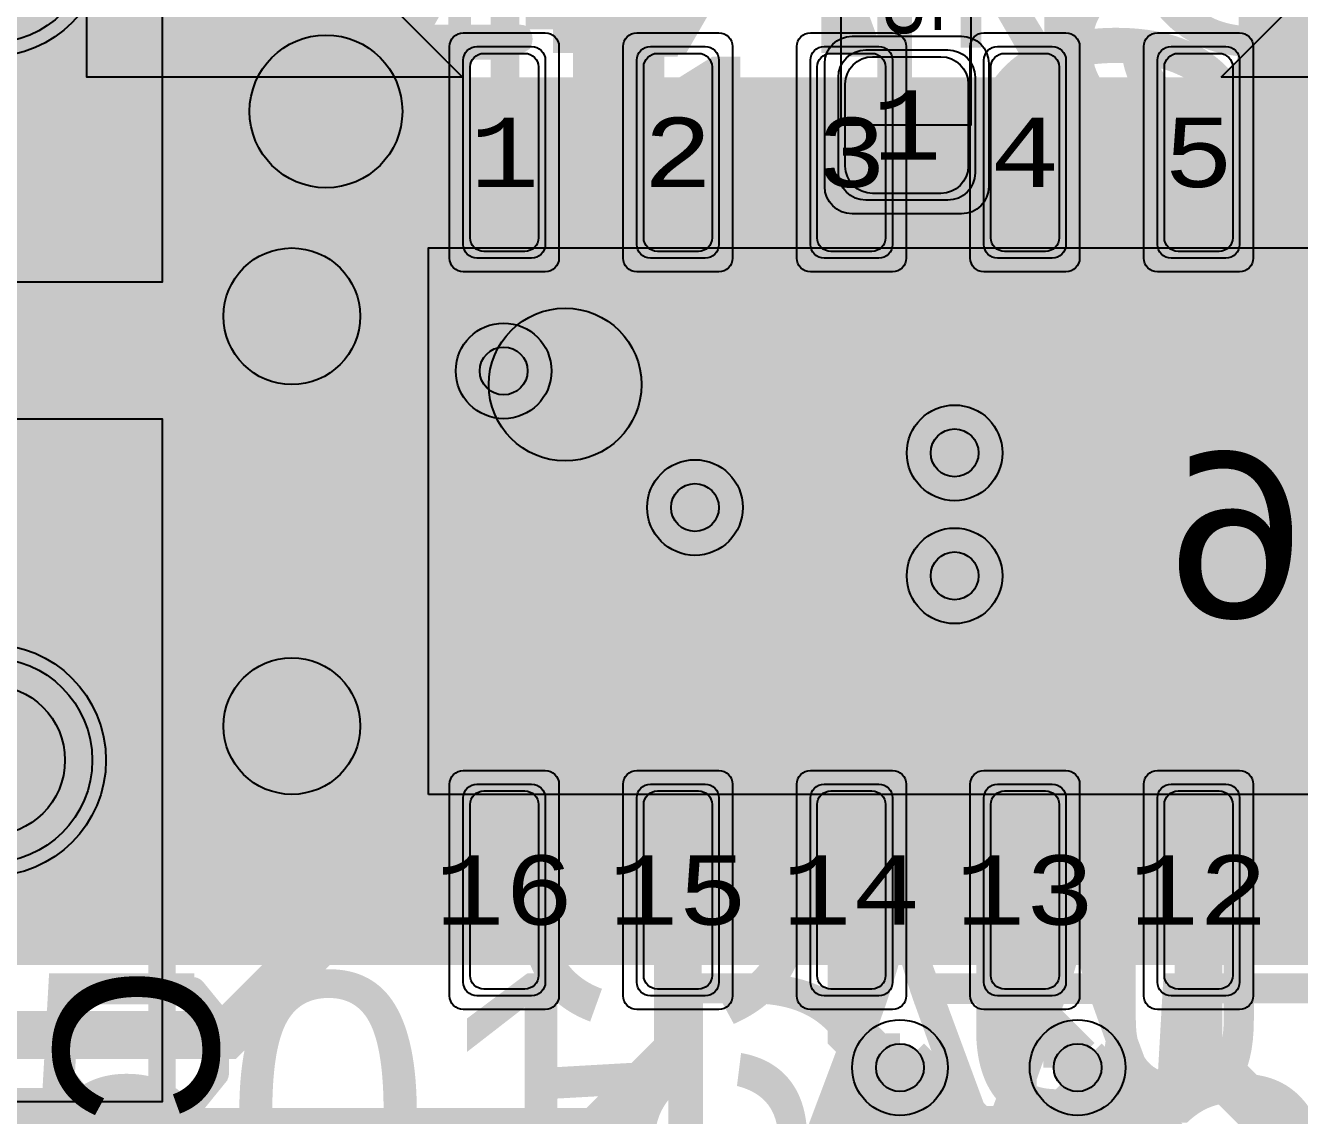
# Model space of a CAD drawing. Extents: x -98 to 119, y -207 to 98.
# Drawn here: x -9.2 to 0.12, y -26.35 to -18.37 of the extents above; entities that cross this region are included whole.
import ezdxf
from ezdxf.enums import TextEntityAlignment as Align

# ---------------------------------------------------------------- set-up
doc = ezdxf.new("R2010")
doc.units = 0
doc.header["$MEASUREMENT"] = 0
for name, color, linetype in [('ASSEMBLY_OUTLINES_BTM', 191, 'CONTINUOUS'), ('ASSEMBLY_OUTLINES_TOP', 102, 'CONTINUOUS'), ('ASSEMBLY_PART_NUMBERS_BTM', 191, 'CONTINUOUS'), ('ASSEMBLY_PART_NUMBERS_TOP', 102, 'CONTINUOUS'), ('ASSEMBLY_REF_DES_BTM', 191, 'CONTINUOUS'), ('ASSEMBLY_REF_DES_TOP', 102, 'CONTINUOUS'), ('BOARD_OUTLINE', 10, 'CONTINUOUS'), ('DRILL_DRAWING', 21, 'CONTINUOUS'), ('GENERATED_SILKSCREEN_BTM', 255, 'CONTINUOUS'), ('GENERATED_SILKSCREEN_TOP', 140, 'CONTINUOUS'), ('MANUFACTURING_OUTLINES', 10, 'CONTINUOUS'), ('MOUNTING_HOLES_LAYER_BOT17', 42, 'CONTINUOUS'), ('MOUNTING_HOLES_LAYER_TOP', 42, 'CONTINUOUS'), ('PART_HOLES_LAYER_BOTTOM', 30, 'CONTINUOUS'), ('PART_HOLES_LAYER_TOP', 30, 'CONTINUOUS'), ('PART_PADS_LAYER_BOTTOM', 230, 'CONTINUOUS'), ('PART_PADS_LAYER_TOP', 150, 'CONTINUOUS'), ('PART_PADS_SMD_BTM', 230, 'CONTINUOUS'), ('PART_PADS_SMD_TOP', 150, 'CONTINUOUS'), ('PIN_NUMBERS_BTM', 8, 'CONTINUOUS'), ('PIN_NUMBERS_TOP', 8, 'CONTINUOUS'), ('PLACEMENT_OUTLINES_BTM', 222, 'CONTINUOUS'), ('PLACEMENT_OUTLINES_TOP', 130, 'CONTINUOUS'), ('PLANE_DATA_LAYER_BOTTOM', 230, 'CONTINUOUS'), ('PLANE_DATA_LAYER_TOP', 150, 'CONTINUOUS'), ('PLANE_SHAPES_LAYER_BOTTOM', 230, 'CONTINUOUS'), ('PLANE_SHAPES_LAYER_TOP', 150, 'CONTINUOUS'), ('ROUTE_BORDER', 151, 'CONTINUOUS'), ('SILKSCREEN_OUTLINES_BTM', 211, 'CONTINUOUS'), ('SILKSCREEN_OUTLINES_TOP', 150, 'CONTINUOUS'), ('SILKSCREEN_REF_DES_TOP', 150, 'CONTINUOUS'), ('SOLDERMASK_PADS_BTM', 12, 'CONTINUOUS'), ('SOLDERMASK_PADS_TOP', 180, 'CONTINUOUS'), ('SOLDERPASTE_PADS_BTM', 12, 'CONTINUOUS'), ('SOLDERPASTE_PADS_TOP', 180, 'CONTINUOUS'), ('TRACES_LAYER_BOTTOM', 230, 'CONTINUOUS'), ('TRACES_LAYER_TOP', 150, 'CONTINUOUS'), ('VIA_HOLES_LAYER_BOTTOM', 30, 'CONTINUOUS'), ('VIA_HOLES_LAYER_TOP', 30, 'CONTINUOUS'), ('VIA_PADS_LAYER_BOTTOM', 230, 'CONTINUOUS'), ('VIA_PADS_LAYER_TOP', 150, 'CONTINUOUS')]:
    doc.layers.add(name, color=color, linetype=linetype)
doc.styles.add('COURIER_NEW', font='COUR.TTF')
doc.styles.add('VERDANA', font='verdana.TTF')
doc.styles.add('VERIBEST_GERBER_0', font='txt')

msp = doc.modelspace()

# ---------------------------------------------------------------- hatches: boundary and pattern name
at = {"layer": 'ASSEMBLY_OUTLINES_BTM'}
h = msp.add_hatch(color=256, dxfattribs=at)
edge = h.paths.add_edge_path()
edge.add_arc((-5.25, -21), 0.559017, 0, 360)
at = {"layer": 'GENERATED_SILKSCREEN_BTM'}
h = msp.add_hatch(color=256, dxfattribs=at)
edge = h.paths.add_edge_path()
edge.add_arc((-7, -19), 0.559017, 0, 360)
at = {"layer": 'MOUNTING_HOLES_LAYER_BOT17'}
h = msp.add_hatch(color=256, dxfattribs=at)
edge = h.paths.add_edge_path()
edge.add_arc((-7.25, -20.5), 0.5, 0, 360)
h = msp.add_hatch(color=256, dxfattribs=at)
edge = h.paths.add_edge_path()
edge.add_arc((-7.25, -23.5), 0.5, 0, 360)
at = {"layer": 'MOUNTING_HOLES_LAYER_TOP'}
h = msp.add_hatch(color=256, dxfattribs=at)
edge = h.paths.add_edge_path()
edge.add_arc((-7.25, -20.5), 0.5, 0, 360)
h = msp.add_hatch(color=256, dxfattribs=at)
edge = h.paths.add_edge_path()
edge.add_arc((-7.25, -23.5), 0.5, 0, 360)
at = {"layer": 'PART_HOLES_LAYER_BOTTOM'}
h = msp.add_hatch(color=256, dxfattribs=at)
edge = h.paths.add_edge_path()
edge.add_arc((-9.46, -23.75), 0.55, 0, 360)
at = {"layer": 'PART_HOLES_LAYER_TOP'}
h = msp.add_hatch(color=256, dxfattribs=at)
edge = h.paths.add_edge_path()
edge.add_arc((-9.46, -23.75), 0.55, 0, 360)
at = {"layer": 'PLANE_DATA_LAYER_BOTTOM'}
h = msp.add_hatch(color=256, dxfattribs=at)
h.paths.add_polyline_path([(-96.5, 0, -1), (96.5, 0, -1)], flags=0)
h.paths.add_polyline_path([(92.251979, -7.43598, 0.72698816), (92.479659, -3.637852, -0.30860979), (92.431259, -3.566904, -0.00963525), (92.431316, -3.563968, 0.00963501), (92.5, -0.000006), (92.5, 0.000001, 0.05332526), (90.407665, 19.562826, -0.05332692), (90.405941, 19.578942), (90.405941, 19.578943, -0.23821791), (90.436919, 19.640273, 0.66175504), (89.584154, 23.221888, -0.29529758), (89.523137, 23.277841, 0.02240102), (87.08146, 31.194059, -0.0862063), (87.076996, 31.219756), (87.076996, 31.219757, -0.21018391), (87.101696, 31.275919, 0.67938251), (85.774921, 34.749845, -0.30186499), (85.705267, 34.797373, 0.04791583), (77.514669, 50.475005, -0.14530744), (77.502324, 50.516585, -0.1239887), (77.511414, 50.552678, 0.60660899), (75.516892, 53.486368, -0.27423899), (75.44586, 53.517962, 0.02152308), (70.565432, 59.806101, -0.17759524), (70.547363, 59.855368), (70.547363, 59.855369, -0.1118333), (70.5548, 59.888203, 0.66175545), (68.116894, 62.64715, -0.29529737), (68.036725, 62.667806, 0.05833458), (51.722715, 76.687749, -0.24933783), (51.689123, 76.750923), (51.689123, 76.750924, -0.06075989), (51.691357, 76.76924, 0.7149664), (48.509213, 78.818582, -0.31487112), (48.42205, 78.81342, 0.02280668), (41.042088, 82.896302, -0.28513695), (40.999698, 82.964591), (40.999698, 82.964596, -0.00424702), (40.999709, 82.965891, 0.64704661), (37.697353, 84.5176, -0.28975486), (37.616734, 84.505806, 0.05294354), (19.031563, 90.52099, -0.30833592), (18.972104, 90.582877, 0.69698225), (15.284156, 91.27756, -0.30833961), (15.206255, 91.241547, 0.02237069), (6.993138, 92.235275, -0.31520437), (6.925536, 92.290658, 0.71588806), (3.14462, 92.496703, -0.31520526), (3.0714, 92.448994, 0.06346806), (-20.215283, 90.264015, -0.32014225), (-20.296827, 90.298428, 0.72963938), (-23.995319, 89.386755, -0.32014403), (-24.051528, 89.318386, 0.01866354), (-30.645576, 87.275991, -0.30986574), (-30.72878, 87.298418, 0.70117084), (-34.249879, 85.978007, -0.00275269), (-34.249874, 85.977168, -0.30685575), (-34.29782, 85.9064, 0.04916641), (-50.410548, 77.556603, -0.32354836), (-50.499711, 77.561018, 0.73921276), (-53.660594, 75.408706, -0.07516987), (-53.657188, 75.386179), (-53.657188, 75.386178, -0.24247942), (-53.68916, 75.324127, 0.01996774), (-59.527063, 70.80098, -0.29848709), (-59.610009, 70.791065, 0.55672441), (-62.5, 69), (-62.5, 68.999999, 0.08270852), (-62.392031, 68.351756, -0.29848757), (-62.412702, 68.270818, 0.06718659), (-78.279974, 49.27977, -0.27781781), (-78.350169, 49.24438, 0.43635087), (-80.5, 47.25), (-80.5, 47.249999, 0.14146633), (-80.192238, 46.184011, -0.14146588), (-80.180512, 46.143397), (-80.180512, 46.143396, -0.13119073), (-80.190652, 46.105416, 0.01929482), (-83.506407, 39.786053, -0.3122068), (-83.581614, 39.742899, 0.43912347), (-85.75, 37.75, 0.20482962), (-85.131688, 36.303992, -0.20483071), (-85.10813, 36.248899), (-85.10813, 36.248898, -0.10091901), (-85.114214, 36.219062, 0.04809776), (-90.466303, 19.289839, -0.31487042), (-90.530154, 19.230281, 0.71496565), (-91.24073, 15.512631, -0.26937831), (-91.202277, 15.446437), (-91.202277, 15.446436, -0.04192983), (-91.203345, 15.433723, 0.01884133), (-92.106444, 8.523669, -0.32827121), (-92.166453, 8.456161, 0.35402801), (-93.75, 6.5), (-93.75, 6.499999, 0.3147083), (-92.438077, 4.622088, -0.31470689), (-92.388093, 4.55054), (-92.388093, 4.550537, -0.01228575), (-92.388185, 4.546794, 0.01229418), (-92.5, 0.00001), (-92.5, -0.000004, 0.05293339), (-90.438132, -19.421494, -0.32940864), (-90.475468, -19.504015, 0.27173254), (-91.5, -21.25, 0.40159771), (-89.586502, -23.248128, -0.32940451), (-89.516056, -23.305059, 0.02130735), (-87.207653, -30.839509, -0.32217733), (-87.232533, -30.924924, 0.23066593), (-88, -32.499999), (-88, -32.5, 0.43149503), (-85.882787, -34.496562, -0.3221788), (-85.807634, -34.544174, 0.04801617), (-77.643233, -50.277018, -0.30387878), (-77.644537, -50.3618, 0.152519), (-78, -51.499999), (-78, -51.5, 0.48198292), (-75.552374, -53.449264, -0.30388342), (-75.473145, -53.479475, 0.02199125), (-70.483925, -59.90214, -0.3186215), (-70.47622, -59.989968, 0.72539906), (-67.952631, -62.834176, -0.31862421), (-67.866344, -62.852281, 0.06239253), (-50.265124, -77.650932, -0.25435623), (-50.230332, -77.714899), (-50.230332, -77.7149, -0.03445317), (-50.231054, -77.725364, 0.03445193), (-50.25, -78), (-50.25, -78.000001, 0.60330822), (-47.119729, -79.649997, -0.29136265), (-47.037917, -79.64725, 0.02294124), (-39.54278, -83.621879, -0.2900128), (-39.499155, -83.690765), (-39.499155, -83.690766, -0.00713035), (-39.499186, -83.692939, 0.00713296), (-39.5, -83.749994), (-39.5, -83.75, 0.65808296), (-36.126004, -85.203319, -0.29776298), (-36.043963, -85.188513, 0.04901634), (-18.771876, -90.575199, -0.30186131), (-18.712566, -90.635139, 0.67938177), (-15.056336, -91.31372, -0.30186438), (-14.979467, -91.279054, 0.02174912), (-6.993138, -92.235275, -0.31520437), (-6.925536, -92.290658, 0.71588806), (-3.14462, -92.496703, -0.31520526), (-3.0714, -92.448994, 0.06250827), (19.869968, -90.340657, -0.3455664), (19.954737, -90.381493, 0.79435682), (23.75, -89.500001), (23.75, -89.499973, 0.00508686), (23.749586, -89.459281, -0.34558849), (23.806159, -89.384097, 0.02146945), (31.383958, -87.013201, -0.31444693), (31.468175, -87.035889, 0.70013084), (35, -85.75), (35, -85.749988, 0.00909926), (34.998675, -85.677212, -0.00905723), (34.998625, -85.674452), (34.998625, -85.674439, -0.3044722), (35.045955, -85.60392, 0.04798546), (50.721249, -77.353765, -0.31444166), (50.808431, -77.356288, 0.61621831), (54, -75.75), (54, -75.749999, 0.06775817), (53.927211, -75.215343, -0.06775352), (53.924438, -75.194974), (53.924438, -75.194973, -0.24153729), (53.95619, -75.13308, 0.02236582), (60.452055, -70.01285, -0.31311155), (60.538488, -70.003709, 0.71009535), (63.344013, -67.475653, -0.09971759), (63.33807, -67.446151), (63.33807, -67.44615, -0.20692806), (63.362073, -67.390635, 0.05820555), (77.187807, -50.973449, -0.31748667), (77.269693, -50.94147, 0.72222414), (79.294241, -47.729048, -0.17387366), (79.276877, -47.680625, -0.13609457), (79.287761, -47.641379, 0.02052348), (82.926938, -40.980152, -0.3530032), (83.013777, -40.939997, 0.48811211), (85.5, -39), (85.5, -38.999999, 0.2400736), (84.675602, -37.381988, -0.24007295), (84.644192, -37.320342), (84.644192, -37.320341, -0.10410562), (84.650658, -37.289623, 0.05054674), (90.411157, -19.546683, -0.32146983), (90.476988, -19.487077, 0.38127918), (92.25, -17.5, 0.2751437), (91.203224, -15.741772, -0.27514249), (91.163342, -15.674784), (91.163342, -15.674783, -0.04255495), (91.164442, -15.661882, 0.02223578), (92.195155, -7.50356, -0.31919634)], flags=0)
at = {"layer": 'PLANE_DATA_LAYER_TOP'}
for points in [[(-9.46, -17.75), (-8.522235, -18.687765)], [(-3.05, -19.1), (-3.5762, -19.1)], [(-2.45, -19.1), (-1.9238, -19.1)], [(-2.75, -19.45), (-2.75, -19.9762)], [(-9.46, -23.75), (-8.583767, -22.754499)], [(-9.46, -23.75), (-8.464499, -24.626233)]]:
    msp.add_hatch(color=256, dxfattribs=at).paths.add_polyline_path(points, is_closed=False, flags=0)
at = {"layer": 'PLANE_SHAPES_LAYER_BOTTOM'}
h = msp.add_hatch(color=256, dxfattribs=at)
h.paths.add_polyline_path([(-96.5, 0, -1), (96.5, 0, -1)], flags=0)
h.paths.add_polyline_path([(-92.5, 0, -1), (92.5, 0, -1)], flags=0)
at = {"layer": 'PLANE_SHAPES_LAYER_TOP'}
h = msp.add_hatch(color=256, dxfattribs=at)
h.paths.add_polyline_path([(-96.31345, 0, -1), (96.81345, 0, -1)], flags=0)
h.paths.add_polyline_path([(-92.25, 0, -1), (92.75, 0, -1)], flags=0)
h = msp.add_hatch(color=256, dxfattribs=at)
h.paths.add_polyline_path([(46.25, -35.15), (43.875, -38), (28.75, -38), (32.25, -34.5), (32.25, -30.5), (35.75, -30.5), (35.75, -27), (14.25, -27), (14.25, -24), (-10, -24), (-10, -18.75), (1.75, -18.75), (1.75, -9.25), (-10, -9.25), (-10, 32.75), (1.75, 32.75), (1.75, 34.25), (20.25, 34.25), (20.25, 25.25), (22.25, 23.25), (34.5, 23.25), (34.5, -26.5), (41.25, -26.5), (41.25, -20.5), (46.25, -20.5)])
h.paths.add_polyline_path([(-8.75, 10.25), (-8.75, 19.5), (1.25, 19.5), (1.25, 10.25)], flags=16)
h.paths.add_polyline_path([(6, 27.25), (6, 29.75), (15.45, 29.75), (15.45, 27.25)], flags=16)
for points in [[(-8.75, -16), (-6, -18.75), (-8.75, -18.75)], [(-0.45, -18.75), (1.75, -16.55), (1.75, -18.75)]]:
    msp.add_hatch(color=256, dxfattribs=at).paths.add_polyline_path(points, flags=0)
at = {"layer": 'SILKSCREEN_OUTLINES_BTM'}
h = msp.add_hatch(color=256, dxfattribs=at)
edge = h.paths.add_edge_path()
edge.add_arc((-7, -19), 0.559017, 0, 360)
at = {"layer": 'VIA_HOLES_LAYER_BOTTOM'}
h = msp.add_hatch(color=256, dxfattribs=at)
edge = h.paths.add_edge_path()
edge.add_arc((-5.7, -20.9), 0.175, 0, 360)
h = msp.add_hatch(color=256, dxfattribs=at)
edge = h.paths.add_edge_path()
edge.add_arc((-2.4, -21.5), 0.175, 0, 360)
h = msp.add_hatch(color=256, dxfattribs=at)
edge = h.paths.add_edge_path()
edge.add_arc((-4.3, -21.9), 0.175, 0, 360)
h = msp.add_hatch(color=256, dxfattribs=at)
edge = h.paths.add_edge_path()
edge.add_arc((-2.4, -22.4), 0.175, 0, 360)
h = msp.add_hatch(color=256, dxfattribs=at)
edge = h.paths.add_edge_path()
edge.add_arc((-2.8, -26), 0.175, 0, 360)
h = msp.add_hatch(color=256, dxfattribs=at)
edge = h.paths.add_edge_path()
edge.add_arc((-1.5, -26), 0.175, 0, 360)
at = {"layer": 'VIA_HOLES_LAYER_TOP'}
h = msp.add_hatch(color=256, dxfattribs=at)
edge = h.paths.add_edge_path()
edge.add_arc((-5.7, -20.9), 0.175, 0, 360)
h = msp.add_hatch(color=256, dxfattribs=at)
edge = h.paths.add_edge_path()
edge.add_arc((-2.4, -21.5), 0.175, 0, 360)
h = msp.add_hatch(color=256, dxfattribs=at)
edge = h.paths.add_edge_path()
edge.add_arc((-4.3, -21.9), 0.175, 0, 360)
h = msp.add_hatch(color=256, dxfattribs=at)
edge = h.paths.add_edge_path()
edge.add_arc((-2.4, -22.4), 0.175, 0, 360)
h = msp.add_hatch(color=256, dxfattribs=at)
edge = h.paths.add_edge_path()
edge.add_arc((-2.8, -26), 0.175, 0, 360)
h = msp.add_hatch(color=256, dxfattribs=at)
edge = h.paths.add_edge_path()
edge.add_arc((-1.5, -26), 0.175, 0, 360)

# ---------------------------------------------------------------- linework, layer by layer
at = {"layer": 'ASSEMBLY_OUTLINES_BTM', "const_width": 0.2}
for points in [[(-15.8, -20.25), (-15.8, -15.25), (-8.2, -15.25), (-8.2, -20.25)], [(-6.25, -24), (-6.25, -20), (3.75, -20), (3.75, -24)], [(-15.8, -26.25), (-15.8, -21.25), (-8.2, -21.25), (-8.2, -26.25)]]:
    msp.add_lwpolyline(points, close=True, dxfattribs=at)
at = {"layer": 'ASSEMBLY_OUTLINES_BTM'}
msp.add_circle((-5.25, -21), 0.559017, dxfattribs=at)
at = {"layer": 'ASSEMBLY_OUTLINES_TOP'}
msp.add_lwpolyline([(-3.23, -19.1), (-3.23, -17.4), (-2.28, -17.4), (-2.28, -19.1)], close=True, dxfattribs=at)
at = {"layer": 'BOARD_OUTLINE', "const_width": 0.1}
msp.add_lwpolyline([(-97.5, 0, -1), (97.5, 0, -1)], format="xyb", close=True, dxfattribs=at)
at = {"layer": 'GENERATED_SILKSCREEN_BTM', "const_width": 0.15}
for points in [[(-15.8, -20.25), (-15.8, -15.25), (-8.2, -15.25), (-8.2, -20.25)], [(-15.8, -26.25), (-15.8, -21.25), (-8.2, -21.25), (-8.2, -26.25)]]:
    msp.add_lwpolyline(points, close=True, dxfattribs=at)
for points in [[(-6.068204, -20.000005), (-6.249995, -20.000005), (-6.249995, -23.999995), (-6.068204, -23.999995, 0.00001457), (-6.068206, -24.000005), (-6.25, -24.000005, -0.41421356), (-6.250005, -24), (-6.250005, -20, -0.41421356), (-6.25, -19.999995), (-6.068206, -19.999995, 0.00001457), (-6.068204, -20.000005)], [(-4.798204, -20.000005), (-5.321796, -20.000005, 0.00001457), (-5.321794, -19.999995), (-4.798206, -19.999995, 0.00001457), (-4.798204, -20.000005)], [(-3.528204, -20.000005), (-4.051796, -20.000005, 0.00001457), (-4.051794, -19.999995), (-3.528206, -19.999995, 0.00001457), (-3.528204, -20.000005)], [(-2.258204, -20.000005), (-2.781796, -20.000005, 0.00001457), (-2.781794, -19.999995), (-2.258206, -19.999995, 0.00001457), (-2.258204, -20.000005)], [(-0.988204, -20.000005), (-1.511796, -20.000005, 0.00001457), (-1.511794, -19.999995), (-0.988206, -19.999995, 0.00001457), (-0.988204, -20.000005)], [(0.281796, -20.000005), (-0.241796, -20.000005, 0.00001457), (-0.241794, -19.999995), (0.281794, -19.999995, 0.00001457), (0.281796, -20.000005)], [(-4.798204, -23.999995, 0.00001457), (-4.798206, -24.000005), (-5.321794, -24.000005, 0.00001457), (-5.321796, -23.999995), (-4.798204, -23.999995)], [(-3.528204, -23.999995, 0.00001457), (-3.528206, -24.000005), (-4.051794, -24.000005, 0.00001457), (-4.051796, -23.999995), (-3.528204, -23.999995)], [(-2.258204, -23.999995, 0.00001457), (-2.258206, -24.000005), (-2.781794, -24.000005, 0.00001457), (-2.781796, -23.999995), (-2.258204, -23.999995)], [(-0.988204, -23.999995, 0.00001457), (-0.988206, -24.000005), (-1.511794, -24.000005, 0.00001457), (-1.511796, -23.999995), (-0.988204, -23.999995)], [(0.281796, -23.999995, 0.00001457), (0.281794, -24.000005), (-0.241794, -24.000005, 0.00001457), (-0.241796, -23.999995), (0.281796, -23.999995)]]:
    msp.add_lwpolyline(points, format="xyb", dxfattribs=at)
at = {"layer": 'GENERATED_SILKSCREEN_BTM'}
msp.add_circle((-7, -19), 0.559017, dxfattribs=at)
at = {"layer": 'GENERATED_SILKSCREEN_TOP', "const_width": 0.15}
for points in [[(-4.734, -17.61), (-4.734, -18.924), (-4.9965, -18.924)], [(-8.049, -17.5155), (-8.049, -18.9555), (-8.046, -18.9675), (-8.0385, -18.975), (-8.0295, -18.9795), (-8.019, -18.981), (-8.007, -18.9795), (-7.9965, -18.975), (-7.989, -18.9675), (-7.986, -18.9555), (-7.986, -18.2655)], [(-5.712, -17.5365), (-6.6225, -18.447), (-6.6285, -18.456), (-6.6315, -18.465), (-6.63, -18.474), (-6.624, -18.4845), (-6.621, -18.492), (-6.615, -18.4965), (-6.609, -18.4995), (-6.6015, -18.501), (-5.7195, -18.501), (-5.7195, -18.9555)], [(-6.5265, -18.4395), (-5.7195, -17.6355), (-5.7195, -18.4395), (-6.5265, -18.4395)], [(-5.7195, -18.9555), (-5.718, -18.9675), (-5.7105, -18.975), (-5.7, -18.9795), (-5.6895, -18.981), (-5.679, -18.9795), (-5.67, -18.975), (-5.6625, -18.9675), (-5.6595, -18.9555), (-5.6595, -18.501), (-5.589, -18.501), (-5.5785, -18.498), (-5.5695, -18.492), (-5.565, -18.4815), (-5.5635, -18.471), (-5.565, -18.459), (-5.5695, -18.4485), (-5.5785, -18.441), (-5.589, -18.4395), (-5.6595, -18.4395), (-5.6595, -17.5575)], [(-4.9965, -18.924), (-5.0085, -18.927), (-5.0145, -18.933), (-5.019, -18.9435), (-5.0205, -18.9555), (-5.019, -18.966), (-5.0145, -18.9765), (-5.0085, -18.984), (-4.9965, -18.9855), (-4.4115, -18.9855), (-4.401, -18.984), (-4.392, -18.9765), (-4.3875, -18.966), (-4.386, -18.9555), (-4.3875, -18.9435), (-4.392, -18.933), (-4.401, -18.927), (-4.4115, -18.924), (-4.6755, -18.924), (-4.6755, -17.5155)], [(-7.281, -18.2655), (-7.035, -18.9645), (-7.029, -18.975), (-7.0185, -18.981), (-7.0065, -18.9825), (-6.9975, -18.9795), (-6.9885, -18.975), (-6.981, -18.9675), (-6.9765, -18.957), (-6.9795, -18.945), (-7.2255, -18.246)], [(-1.4725, -18.245), (-1.4725, -18.7295), (-1.273, -18.977), (-1.2685, -18.983), (-1.2685, -18.9905), (-1.27, -18.998), (-1.2745, -19.0055), (-1.2805, -19.013), (-1.288, -19.0175), (-1.2955, -19.0205), (-1.306, -19.022), (-1.315, -19.019), (-1.3225, -19.013), (-1.528, -18.7595), (-1.531, -18.7535), (-1.5325, -18.752), (-1.5325, -18.7475), (-1.5325, -18.746), (-1.534, -18.7445), (-1.534, -18.74), (-1.534, -18.2345)], [(-0.034, -18.2345), (-0.034, -18.74), (-0.0355, -18.7475), (-0.037, -18.7505), (-0.0385, -18.755), (-0.04, -18.7595), (-0.2455, -19.013), (-0.253, -19.019), (-0.265, -19.022), (-0.2725, -19.0205), (-0.28, -19.0175), (-0.2875, -19.013), (-0.2935, -19.0055), (-0.298, -18.998), (-0.2995, -18.9905), (-0.2995, -18.983), (-0.295, -18.977), (-0.0955, -18.7295), (-0.0955, -18.245)], [(-0.55, -19.649), (-0.5515, -19.643), (-0.553, -19.6385), (-0.556, -19.6325), (-0.721, -19.4285), (-0.0955, -19.4285), (-0.0955, -20.408), (-0.0925, -20.4185), (-0.0865, -20.4275), (-0.076, -20.432), (-0.0655, -20.4335), (-0.0535, -20.432), (-0.043, -20.4275), (-0.037, -20.4185), (-0.034, -20.408), (-0.034, -19.3955), (-0.037, -19.385), (-0.0445, -19.3775), (-0.052, -19.3685), (-0.064, -19.3655), (-0.7855, -19.3655), (-0.796, -19.367), (-0.8035, -19.3715), (-0.808, -19.3775), (-0.811, -19.388), (-0.814, -19.3955), (-0.8155, -19.4015), (-0.814, -19.409), (-0.8095, -19.415), (-0.61, -19.6595), (-0.61, -20.144), (-0.8005, -20.378), (-1.2835, -20.378), (-1.471, -20.144), (-1.471, -19.6595), (-1.273, -19.415), (-1.2685, -19.4045), (-1.2685, -19.3955), (-1.2745, -19.3865), (-1.282, -19.3775), (-1.2925, -19.3715), (-1.303, -19.37), (-1.309, -19.37), (-1.3135, -19.3715), (-1.321, -19.379), (-1.528, -19.6325), (-1.531, -19.637), (-1.531, -19.643), (-1.534, -19.649), (-1.534, -20.1545), (-1.534, -20.159), (-1.5325, -20.1605), (-1.5325, -20.162), (-1.531, -20.165), (-1.531, -20.168), (-1.528, -20.174), (-1.321, -20.4275), (-1.3165, -20.432), (-1.3135, -20.4335), (-1.3045, -20.4365), (-1.2985, -20.438), (-0.7855, -20.438), (-0.778, -20.4365), (-0.7705, -20.4335), (-0.7675, -20.4335), (-0.766, -20.432), (-0.763, -20.429), (-0.76, -20.4275), (-0.556, -20.174), (-0.553, -20.1665), (-0.5515, -20.162), (-0.55, -20.1545), (-0.55, -19.649)], [(-8.9804, -25.625), (-8.816, -25.4234), (-8.8124, -25.4174), (-8.8076, -25.4162), (-8.8028, -25.4138), (-8.7968, -25.4126), (-7.9736, -25.4126), (-7.9676, -25.4138), (-7.9628, -25.4162), (-7.9592, -25.4186), (-7.958, -25.4198), (-7.9544, -25.4234), (-7.79, -25.625), (-7.7888, -25.6286), (-7.7876, -25.6322), (-7.7864, -25.6334), (-7.7852, -25.6382), (-7.7852, -26.0426), (-7.7864, -26.0486), (-7.7876, -26.051), (-7.7888, -26.0546), (-7.79, -26.0582), (-7.9544, -26.261), (-7.9604, -26.2658), (-7.97, -26.2682), (-7.976, -26.267), (-7.982, -26.2646), (-7.988, -26.261), (-7.9928, -26.255), (-7.9964, -26.249), (-7.9976, -26.243), (-7.9976, -26.237), (-7.994, -26.2322), (-7.8344, -26.0342), (-7.8344, -25.6466), (-7.9856, -25.4618), (-8.7848, -25.4618), (-8.936, -25.6466), (-8.936, -26.0342), (-8.7764, -26.2322), (-8.7728, -26.237), (-8.7728, -26.243), (-8.774, -26.249), (-8.7776, -26.255), (-8.7824, -26.261), (-8.7884, -26.2646), (-8.7944, -26.267), (-8.8028, -26.2682), (-8.81, -26.2658), (-8.816, -26.261), (-8.9804, -26.0582), (-8.9828, -26.0534), (-8.984, -26.0522), (-8.984, -26.0486), (-8.984, -26.0474), (-8.9852, -26.0462), (-8.9852, -26.0426), (-8.9852, -25.6382), (-8.984, -25.6334), (-8.9828, -25.6286), (-8.9804, -25.625)]]:
    msp.add_lwpolyline(points, dxfattribs=at)
for points in [[(-3.229995, -18.542089, 0.00001223), (-3.230005, -18.542098), (-3.230005, -17.957902, 0.00001223), (-3.229995, -17.957911), (-3.229995, -18.542089)], [(-2.279995, -18.533844, 0.00001164), (-2.280005, -18.533836), (-2.280005, -17.966164, 0.00001164), (-2.279995, -17.966156), (-2.279995, -18.533844)]]:
    msp.add_lwpolyline(points, format="xyb", dxfattribs=at)
at = {"layer": 'MANUFACTURING_OUTLINES'}
msp.add_circle((0, 0), 97.575405, dxfattribs=at)
at = {"layer": 'MOUNTING_HOLES_LAYER_BOT17'}
for centre in [(-7.25, -20.5), (-7.25, -23.5)]:
    msp.add_circle(centre, 0.5, dxfattribs=at)
at = {"layer": 'MOUNTING_HOLES_LAYER_TOP'}
for centre in [(-7.25, -20.5), (-7.25, -23.5)]:
    msp.add_circle(centre, 0.5, dxfattribs=at)
at = {"layer": 'PART_HOLES_LAYER_BOTTOM'}
msp.add_circle((-9.46, -23.75), 0.55, dxfattribs=at)
at = {"layer": 'PART_HOLES_LAYER_TOP'}
msp.add_circle((-9.46, -23.75), 0.55, dxfattribs=at)
at = {"layer": 'PART_PADS_LAYER_BOTTOM'}
for centre in [(-9.46, -17.75), (-9.46, -23.75)]:
    msp.add_circle(centre, 0.75, dxfattribs=at)
at = {"layer": 'PART_PADS_LAYER_TOP'}
for centre in [(-9.46, -17.75), (-9.46, -23.75)]:
    msp.add_circle(centre, 0.75, dxfattribs=at)
at = {"layer": 'PART_PADS_SMD_BTM'}
for points in [[(-5.495, -18.525, -0.41421356), (-5.395, -18.625), (-5.395, -19.975, -0.41421356), (-5.495, -20.075), (-5.895, -20.075, -0.41421356), (-5.995, -19.975), (-5.995, -18.625, -0.41421356), (-5.895, -18.525)], [(-4.225, -18.525, -0.41421356), (-4.125, -18.625), (-4.125, -19.975, -0.41421356), (-4.225, -20.075), (-4.625, -20.075, -0.41421356), (-4.725, -19.975), (-4.725, -18.625, -0.41421356), (-4.625, -18.525)], [(-2.955, -18.525, -0.41421356), (-2.855, -18.625), (-2.855, -19.975, -0.41421356), (-2.955, -20.075), (-3.355, -20.075, -0.41421356), (-3.455, -19.975), (-3.455, -18.625, -0.41421356), (-3.355, -18.525)], [(-1.685, -18.525, -0.41421356), (-1.585, -18.625), (-1.585, -19.975, -0.41421356), (-1.685, -20.075), (-2.085, -20.075, -0.41421356), (-2.185, -19.975), (-2.185, -18.625, -0.41421356), (-2.085, -18.525)], [(-0.415, -18.525, -0.41421356), (-0.315, -18.625), (-0.315, -19.975, -0.41421356), (-0.415, -20.075), (-0.815, -20.075, -0.41421356), (-0.915, -19.975), (-0.915, -18.625, -0.41421356), (-0.815, -18.525)], [(-5.495, -23.925, -0.41421356), (-5.395, -24.025), (-5.395, -25.375, -0.41421356), (-5.495, -25.475), (-5.895, -25.475, -0.41421356), (-5.995, -25.375), (-5.995, -24.025, -0.41421356), (-5.895, -23.925)], [(-4.225, -23.925, -0.41421356), (-4.125, -24.025), (-4.125, -25.375, -0.41421356), (-4.225, -25.475), (-4.625, -25.475, -0.41421356), (-4.725, -25.375), (-4.725, -24.025, -0.41421356), (-4.625, -23.925)], [(-2.955, -23.925, -0.41421356), (-2.855, -24.025), (-2.855, -25.375, -0.41421356), (-2.955, -25.475), (-3.355, -25.475, -0.41421356), (-3.455, -25.375), (-3.455, -24.025, -0.41421356), (-3.355, -23.925)], [(-1.685, -23.925, -0.41421356), (-1.585, -24.025), (-1.585, -25.375, -0.41421356), (-1.685, -25.475), (-2.085, -25.475, -0.41421356), (-2.185, -25.375), (-2.185, -24.025, -0.41421356), (-2.085, -23.925)], [(-0.415, -23.925, -0.41421356), (-0.315, -24.025), (-0.315, -25.375, -0.41421356), (-0.415, -25.475), (-0.815, -25.475, -0.41421356), (-0.915, -25.375), (-0.915, -24.025, -0.41421356), (-0.815, -23.925)]]:
    msp.add_lwpolyline(points, format="xyb", close=True, dxfattribs=at)
at = {"layer": 'PART_PADS_SMD_TOP'}
msp.add_lwpolyline([(-3.05, -19.65, -0.41421356), (-3.25, -19.45), (-3.25, -18.75, -0.41421356), (-3.05, -18.55), (-2.45, -18.55, -0.41421356), (-2.25, -18.75), (-2.25, -19.45, -0.41421356), (-2.45, -19.65)], format="xyb", close=True, dxfattribs=at)
at = {"layer": 'PLACEMENT_OUTLINES_BTM'}
for points in [[(-15.8, -20.25), (-15.8, -15.25), (-8.2, -15.25), (-8.2, -20.25)], [(-6.25, -24), (-6.25, -20), (3.75, -20), (3.75, -24)], [(-15.8, -26.25), (-15.8, -21.25), (-8.2, -21.25), (-8.2, -26.25)]]:
    msp.add_lwpolyline(points, close=True, dxfattribs=at)
at = {"layer": 'PLACEMENT_OUTLINES_TOP'}
msp.add_lwpolyline([(-3.23, -19.1), (-3.23, -17.4), (-2.28, -17.4), (-2.28, -19.1)], close=True, dxfattribs=at)
at = {"layer": 'PLANE_DATA_LAYER_TOP'}
for points, const_width in [([(-9.46, -17.75), (-8.522235, -18.687765)], 0.5), ([(-3.05, -19.1), (-3.5762, -19.1)], 0.25), ([(-2.45, -19.1), (-1.9238, -19.1)], 0.25), ([(-2.75, -19.45), (-2.75, -19.9762)], 0.25), ([(-9.46, -23.75), (-8.583767, -22.754499)], 0.5), ([(-9.46, -23.75), (-8.464499, -24.626233)], 0.5)]:
    msp.add_lwpolyline(points, dxfattribs=dict(at, const_width=const_width))
at = {"layer": 'PLANE_SHAPES_LAYER_TOP'}
for points in [[(-8.75, -16), (-6, -18.75), (-8.75, -18.75)], [(-0.45, -18.75), (1.75, -16.55), (1.75, -18.75)]]:
    msp.add_lwpolyline(points, close=True, dxfattribs=at)
for points in [[(-10, -18.75), (-8.75, -18.75), (-10, -9.25), (-8.75, -9.25)], [(-12.75, -25.25), (14.25, -25.25), (-12.75, -24), (14.25, -24)]]:
    msp.add_solid(points, dxfattribs=at)
at = {"layer": 'ROUTE_BORDER'}
msp.add_circle((0, 0), 96.5, dxfattribs=at)
at = {"layer": 'SILKSCREEN_OUTLINES_BTM'}
for points in [[(-15.8, -20.25), (-15.8, -15.25), (-8.2, -15.25), (-8.2, -20.25)], [(-6.25, -24), (-6.25, -20), (3.75, -20), (3.75, -24)], [(-15.8, -26.25), (-15.8, -21.25), (-8.2, -21.25), (-8.2, -26.25)]]:
    msp.add_lwpolyline(points, close=True, dxfattribs=at)
msp.add_circle((-7, -19), 0.559017, dxfattribs=at)
at = {"layer": 'SILKSCREEN_OUTLINES_TOP'}
msp.add_lwpolyline([(-3.23, -19.1), (-3.23, -17.4), (-2.28, -17.4), (-2.28, -19.1)], close=True, dxfattribs=at)
at = {"layer": 'SOLDERMASK_PADS_BTM'}
for points in [[(-5.395, -18.425, -0.41421356), (-5.295, -18.525), (-5.295, -20.075, -0.41421356), (-5.395, -20.175), (-5.995, -20.175, -0.41421356), (-6.095, -20.075), (-6.095, -18.525, -0.41421356), (-5.995, -18.425)], [(-4.125, -18.425, -0.41421356), (-4.025, -18.525), (-4.025, -20.075, -0.41421356), (-4.125, -20.175), (-4.725, -20.175, -0.41421356), (-4.825, -20.075), (-4.825, -18.525, -0.41421356), (-4.725, -18.425)], [(-2.855, -18.425, -0.41421356), (-2.755, -18.525), (-2.755, -20.075, -0.41421356), (-2.855, -20.175), (-3.455, -20.175, -0.41421356), (-3.555, -20.075), (-3.555, -18.525, -0.41421356), (-3.455, -18.425)], [(-1.585, -18.425, -0.41421356), (-1.485, -18.525), (-1.485, -20.075, -0.41421356), (-1.585, -20.175), (-2.185, -20.175, -0.41421356), (-2.285, -20.075), (-2.285, -18.525, -0.41421356), (-2.185, -18.425)], [(-0.315, -18.425, -0.41421356), (-0.215, -18.525), (-0.215, -20.075, -0.41421356), (-0.315, -20.175), (-0.915, -20.175, -0.41421356), (-1.015, -20.075), (-1.015, -18.525, -0.41421356), (-0.915, -18.425)], [(-5.395, -23.825, -0.41421356), (-5.295, -23.925), (-5.295, -25.475, -0.41421356), (-5.395, -25.575), (-5.995, -25.575, -0.41421356), (-6.095, -25.475), (-6.095, -23.925, -0.41421356), (-5.995, -23.825)], [(-4.125, -23.825, -0.41421356), (-4.025, -23.925), (-4.025, -25.475, -0.41421356), (-4.125, -25.575), (-4.725, -25.575, -0.41421356), (-4.825, -25.475), (-4.825, -23.925, -0.41421356), (-4.725, -23.825)], [(-2.855, -23.825, -0.41421356), (-2.755, -23.925), (-2.755, -25.475, -0.41421356), (-2.855, -25.575), (-3.455, -25.575, -0.41421356), (-3.555, -25.475), (-3.555, -23.925, -0.41421356), (-3.455, -23.825)], [(-1.585, -23.825, -0.41421356), (-1.485, -23.925), (-1.485, -25.475, -0.41421356), (-1.585, -25.575), (-2.185, -25.575, -0.41421356), (-2.285, -25.475), (-2.285, -23.925, -0.41421356), (-2.185, -23.825)], [(-0.315, -23.825, -0.41421356), (-0.215, -23.925), (-0.215, -25.475, -0.41421356), (-0.315, -25.575), (-0.915, -25.575, -0.41421356), (-1.015, -25.475), (-1.015, -23.925, -0.41421356), (-0.915, -23.825)]]:
    msp.add_lwpolyline(points, format="xyb", close=True, dxfattribs=at)
for centre in [(-9.46, -17.75), (-9.46, -23.75)]:
    msp.add_circle(centre, 0.85, dxfattribs=at)
at = {"layer": 'SOLDERMASK_PADS_TOP'}
msp.add_lwpolyline([(-3.15, -19.75, -0.41421356), (-3.35, -19.55), (-3.35, -18.65, -0.41421356), (-3.15, -18.45), (-2.35, -18.45, -0.41421356), (-2.15, -18.65), (-2.15, -19.55, -0.41421356), (-2.35, -19.75)], format="xyb", close=True, dxfattribs=at)
for centre in [(-9.46, -17.75), (-9.46, -23.75)]:
    msp.add_circle(centre, 0.85, dxfattribs=at)
at = {"layer": 'SOLDERPASTE_PADS_BTM'}
for points in [[(-5.545, -18.575, -0.41421356), (-5.445, -18.675), (-5.445, -19.925, -0.41421356), (-5.545, -20.025), (-5.845, -20.025, -0.41421356), (-5.945, -19.925), (-5.945, -18.675, -0.41421356), (-5.845, -18.575)], [(-4.275, -18.575, -0.41421356), (-4.175, -18.675), (-4.175, -19.925, -0.41421356), (-4.275, -20.025), (-4.575, -20.025, -0.41421356), (-4.675, -19.925), (-4.675, -18.675, -0.41421356), (-4.575, -18.575)], [(-3.005, -18.575, -0.41421356), (-2.905, -18.675), (-2.905, -19.925, -0.41421356), (-3.005, -20.025), (-3.305, -20.025, -0.41421356), (-3.405, -19.925), (-3.405, -18.675, -0.41421356), (-3.305, -18.575)], [(-1.735, -18.575, -0.41421356), (-1.635, -18.675), (-1.635, -19.925, -0.41421356), (-1.735, -20.025), (-2.035, -20.025, -0.41421356), (-2.135, -19.925), (-2.135, -18.675, -0.41421356), (-2.035, -18.575)], [(-0.465, -18.575, -0.41421356), (-0.365, -18.675), (-0.365, -19.925, -0.41421356), (-0.465, -20.025), (-0.765, -20.025, -0.41421356), (-0.865, -19.925), (-0.865, -18.675, -0.41421356), (-0.765, -18.575)], [(-5.545, -23.975, -0.41421356), (-5.445, -24.075), (-5.445, -25.325, -0.41421356), (-5.545, -25.425), (-5.845, -25.425, -0.41421356), (-5.945, -25.325), (-5.945, -24.075, -0.41421356), (-5.845, -23.975)], [(-4.275, -23.975, -0.41421356), (-4.175, -24.075), (-4.175, -25.325, -0.41421356), (-4.275, -25.425), (-4.575, -25.425, -0.41421356), (-4.675, -25.325), (-4.675, -24.075, -0.41421356), (-4.575, -23.975)], [(-3.005, -23.975, -0.41421356), (-2.905, -24.075), (-2.905, -25.325, -0.41421356), (-3.005, -25.425), (-3.305, -25.425, -0.41421356), (-3.405, -25.325), (-3.405, -24.075, -0.41421356), (-3.305, -23.975)], [(-1.735, -23.975, -0.41421356), (-1.635, -24.075), (-1.635, -25.325, -0.41421356), (-1.735, -25.425), (-2.035, -25.425, -0.41421356), (-2.135, -25.325), (-2.135, -24.075, -0.41421356), (-2.035, -23.975)], [(-0.465, -23.975, -0.41421356), (-0.365, -24.075), (-0.365, -25.325, -0.41421356), (-0.465, -25.425), (-0.765, -25.425, -0.41421356), (-0.865, -25.325), (-0.865, -24.075, -0.41421356), (-0.765, -23.975)]]:
    msp.add_lwpolyline(points, format="xyb", close=True, dxfattribs=at)
at = {"layer": 'SOLDERPASTE_PADS_TOP'}
msp.add_lwpolyline([(-3, -19.6, -0.41421356), (-3.2, -19.4), (-3.2, -18.8, -0.41421356), (-3, -18.6), (-2.5, -18.6, -0.41421356), (-2.3, -18.8), (-2.3, -19.4, -0.41421356), (-2.5, -19.6)], format="xyb", close=True, dxfattribs=at)
at = {"layer": 'TRACES_LAYER_BOTTOM'}
for points, const_width in [([(11.05, -9.325), (17.408823, -9.325), (20.907254, -12.823431), (20.907254, -23.941685), (19.276193, -25.572746), (11.894498, -25.572746), (8.696752, -22.375), (5.053248, -22.375), (4.377333, -23.050915), (-2.632969, -23.050915), (-3.155, -22.528884), (-3.155, -19.3)], 0.25), ([(-2.4, -22.4), (-1.440686, -22.4), (-1.210801, -22.629885), (4.232677, -22.629885), (4.887562, -21.975), (8.862438, -21.975), (12.060184, -25.172746), (19.110507, -25.172746), (20.496999, -23.786254), (20.496999, -13.051016), (17.420983, -9.975), (11.05, -9.975)], 0.25), ([(-2.4, -21.5), (-1.775, -21.5), (-1.06557, -22.20943), (4.087446, -22.20943), (4.721876, -21.575), (9.028124, -21.575), (12.22587, -24.772746), (18.944821, -24.772746), (20.096999, -23.620568), (20.096999, -13.243296), (17.478703, -10.625), (11.05, -10.625)], 0.25), ([(-1.885, -19.3), (-1.885, -20.35), (-0.484588, -21.750412), (3.980778, -21.750412), (4.55619, -21.175), (9.19381, -21.175), (12.391556, -24.372746), (18.779135, -24.372746), (19.696999, -23.454882), (19.696999, -13.635325), (17.361674, -11.3), (16.6, -11.3)], 0.25), ([(-0.615, -19.3), (-0.615, -20.35), (0.321282, -21.286282), (3.879222, -21.286282), (4.390504, -20.775), (9.359496, -20.775), (12.557242, -23.972746), (18.613449, -23.972746), (19.296999, -23.289196), (19.296999, -13.801011), (17.736097, -12.240109), (16.540109, -12.240109), (15.6, -11.3)], 0.25), ([(-7.1, -15.5), (-7.942798, -16.342798), (-7.942798, -18.362318), (-11.419028, -21.838548), (-12.628548, -21.838548), (-14.54, -23.75)], 0.35), ([(-5.7, -20.9), (-5.695, -20.895), (-5.695, -19.3)], 0.5), ([(-4.3, -21.9), (-4.3, -20.875), (-4.425, -20.75), (-4.425, -19.3)], 0.5), ([(-5.695, -24.7), (-6.669839, -24.7), (-7.731202, -25.761363), (-22.706222, -25.761363), (-23.980954, -27.036095), (-23.980954, -28.937115), (-25.544368, -30.500529), (-38.741171, -30.500529), (-40.459414, -32.218772), (-47.13917, -32.218772), (-47.602801, -32.682403)], 0.35), ([(-32.605606, -53.420917), (-32.646141, -53.420917), (-34.040054, -52.027004), (-34.040054, -49.241241), (-38.162923, -45.118372), (-38.162923, -33.063741), (-36.249711, -31.150529), (-25.275129, -31.150529), (-23.330954, -29.206354), (-23.330954, -27.335983), (-22.465825, -26.470854), (-5.020854, -26.470854), (-4.425, -25.875), (-4.425, -24.7)], 0.35), ([(-3.155, -24.7), (-3.155, -25.75), (-2.905, -26)], 0.35), ([(-1.5, -25.943114), (-1.885, -25.558114), (-1.885, -24.7)], 0.35), ([(-0.615, -24.7), (-0.615, -25.875), (1.329871, -27.819871), (43.856579, -27.819871), (45.172844, -29.136136), (45.172844, -36.953367), (40.722792, -41.403419), (39.70205, -41.403419), (33.535336, -47.570133), (33.535336, -48.17507)], 0.35), ([(-1.5, -26), (-1.5, -25.943114)], 0.5), ([(-2.905, -26), (-2.8, -26)], 0.5)]:
    msp.add_lwpolyline(points, dxfattribs=dict(at, const_width=const_width))
at = {"layer": 'TRACES_LAYER_TOP', "const_width": 0.5}
for points in [[(-4.941777, -18.922185), (-4.941777, -17.991777), (-4.55, -17.6), (-3.8, -17.6)], [(-5.7, -20.9), (-3, -20.9), (-2.4, -21.5)], [(-4.3, -21.9), (-3.8, -22.4), (-2.4, -22.4)], [(-1.5, -31.9), (-0.781855, -31.181855), (-0.781855, -27.797175), (-2.048699, -26.530331), (-2.269669, -26.530331), (-2.8, -26)], [(-0.4, -31.9), (0.392853, -31.107147), (0.392853, -27.892853), (-1.5, -26)]]:
    msp.add_lwpolyline(points, dxfattribs=at)
at = {"layer": 'VIA_HOLES_LAYER_BOTTOM'}
for centre in [(-5.7, -20.9), (-2.4, -21.5), (-4.3, -21.9), (-2.4, -22.4), (-2.8, -26), (-1.5, -26)]:
    msp.add_circle(centre, 0.175, dxfattribs=at)
at = {"layer": 'VIA_HOLES_LAYER_TOP'}
for centre in [(-5.7, -20.9), (-2.4, -21.5), (-4.3, -21.9), (-2.4, -22.4), (-2.8, -26), (-1.5, -26)]:
    msp.add_circle(centre, 0.175, dxfattribs=at)
at = {"layer": 'VIA_PADS_LAYER_BOTTOM'}
for centre in [(-5.7, -20.9), (-2.4, -21.5), (-4.3, -21.9), (-2.4, -22.4), (-2.8, -26), (-1.5, -26)]:
    msp.add_circle(centre, 0.35, dxfattribs=at)
at = {"layer": 'VIA_PADS_LAYER_TOP'}
for centre in [(-5.7, -20.9), (-2.4, -21.5), (-4.3, -21.9), (-2.4, -22.4), (-2.8, -26), (-1.5, -26)]:
    msp.add_circle(centre, 0.35, dxfattribs=at)

# ---------------------------------------------------------------- texts
at = {"layer": 'ASSEMBLY_PART_NUMBERS_BTM', "style": 'VERIBEST_GERBER_0', "text_generation_flag": 2}
msp.add_text('SN74AHC574PWR', height=2.032, rotation=90, dxfattribs=at).set_placement((-5.54, -13.25), align=Align.TOP_LEFT)
for s, p in [('CL21B225KOFNNNE', (15.5, -16.54)), ('ULN2003ADR', (-1.25, -19.46)), ('ERJ-3EKF4701V', (16.5, -19.96))]:
    msp.add_text(s, height=2.032, dxfattribs=at).set_placement(p, align=Align.TOP_LEFT)
at = {"layer": 'ASSEMBLY_PART_NUMBERS_TOP', "style": 'VERIBEST_GERBER_0'}
for s, p in [('ERJ-3EKF4701V', (-5, -17.04)), ('ERJ-3EKF4701V', (-5, -18.79)), ('1N4148W-7-F', (-17.5, -22.71)), ('NCP5501DT50RKG', (-16.5, -25.31))]:
    msp.add_text(s, height=2.032, dxfattribs=at).set_placement(p, align=Align.TOP_LEFT)
msp.add_text('CL10B104KB8SFNC', height=2.032, rotation=270, dxfattribs=at).set_placement((-0.21, -18.25), align=Align.TOP_LEFT)
at = {"layer": 'ASSEMBLY_REF_DES_BTM', "style": 'VERDANA', "text_generation_flag": 2}
msp.add_text('D26', height=1.2, dxfattribs=at).set_placement((2.5, -21.5), align=Align.TOP_LEFT)
at = {"layer": 'ASSEMBLY_REF_DES_TOP', "style": 'VERDANA'}
msp.add_text('C5', height=0.4, rotation=270, dxfattribs=at).set_placement((-2.5, -17.75), align=Align.TOP_LEFT)
at = {"layer": 'DRILL_DRAWING', "style": 'VERIBEST_GERBER_0'}
for s, p in [('A', (-3.8, -17.6)), ('E', (-9.46, -17.75)), ('R', (-7.25, -20.5)), ('A', (-5.7, -20.9)), ('A', (-2.4, -21.5)), ('A', (-4.3, -21.9)), ('A', (-2.4, -22.4)), ('R', (-7.25, -23.5)), ('E', (-9.46, -23.75)), ('A', (-2.8, -26)), ('A', (-1.5, -26))]:
    msp.add_text(s, height=2, dxfattribs=at).set_placement(p, align=Align.MIDDLE_CENTER)
at = {"layer": 'PIN_NUMBERS_BTM', "style": 'COURIER_NEW'}
for s, p in [('1', (-2.75, -19.1)), ('1', (-5.695, -19.3)), ('2', (-4.425, -19.3)), ('3', (-3.155, -19.3)), ('4', (-1.885, -19.3)), ('5', (-0.615, -19.3)), ('16', (-5.695, -24.7)), ('15', (-4.425, -24.7)), ('14', (-3.155, -24.7)), ('13', (-1.885, -24.7)), ('12', (-0.615, -24.7))]:
    msp.add_text(s, height=0.508, dxfattribs=at).set_placement(p, align=Align.MIDDLE_CENTER)
at = {"layer": 'PIN_NUMBERS_TOP', "style": 'COURIER_NEW'}
for s, p in [('1', (-2.75, -19.1)), ('1', (-5.695, -19.3)), ('2', (-4.425, -19.3)), ('3', (-3.155, -19.3)), ('4', (-1.885, -19.3)), ('5', (-0.615, -19.3)), ('16', (-5.695, -24.7)), ('15', (-4.425, -24.7)), ('14', (-3.155, -24.7)), ('13', (-1.885, -24.7)), ('12', (-0.615, -24.7))]:
    msp.add_text(s, height=0.508, dxfattribs=at).set_placement(p, align=Align.MIDDLE_CENTER)
at = {"layer": 'SILKSCREEN_REF_DES_TOP', "style": 'VERIBEST_GERBER_0'}
msp.add_text('R41', height=1.5, dxfattribs=at).set_placement((-8.25, -17.46), align=Align.TOP_LEFT)
for s, height, p in [('C5', 1.5, (-0.04, -17.75)), ('C53', 1.2, (-7.79, -25.25))]:
    msp.add_text(s, height=height, rotation=270, dxfattribs=at).set_placement(p, align=Align.TOP_LEFT)

doc.saveas('drawing.dxf')
